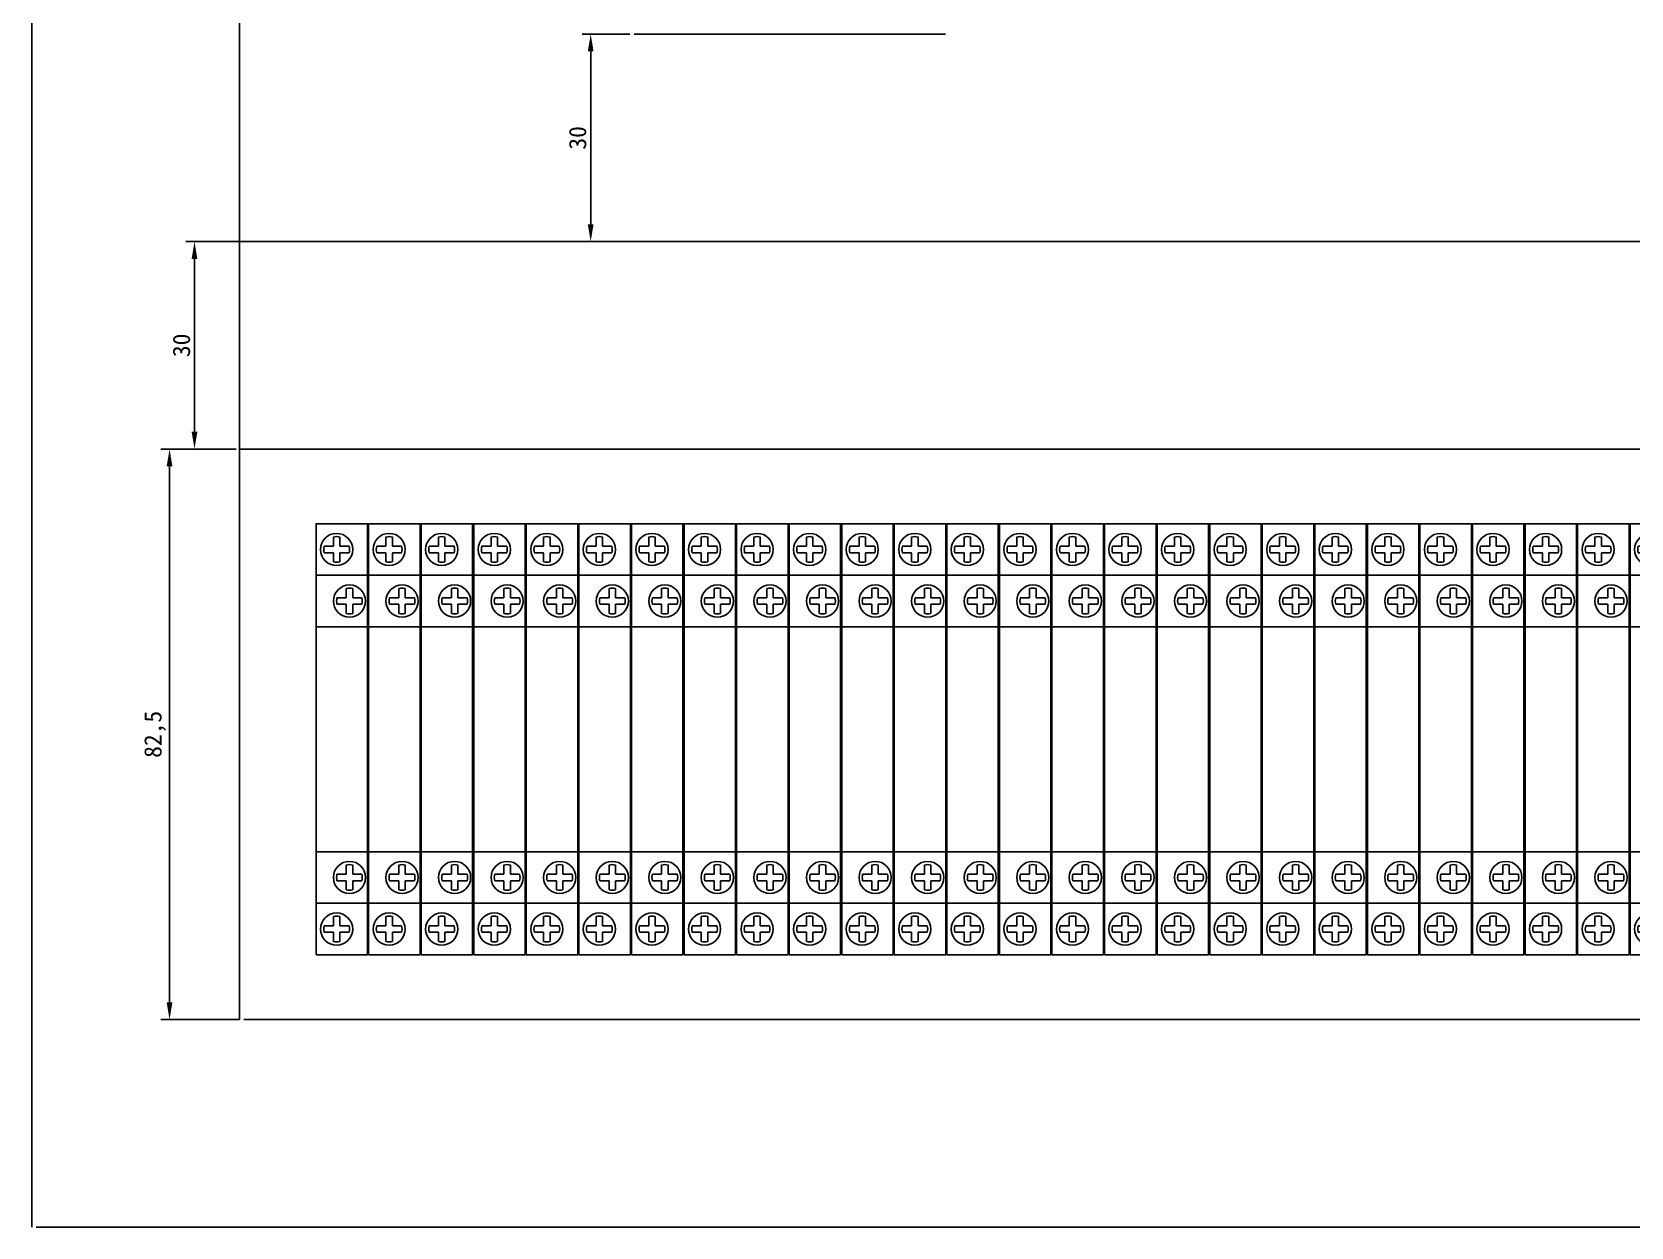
# Model space of a CAD drawing. Header units: millimetres. Extents: x 914 to 910632, y -176 to 682692.
# Drawn here: x 5903.8 to 6135, y -85.8 to 87 of the extents above; entities that cross this region are included whole.
import ezdxf

# ---------------------------------------------------------------- set-up
doc = ezdxf.new("R2010")
doc.units = ezdxf.units.MM
doc.linetypes.add('CENTER', pattern=[12, 7.5, -1.5, 1.5, -1.5])
for name, color, linetype in [('CEN1', 1, 'CENTER'), ('COMPONENT', 7, 'Continuous'), ('DIN卡軌', 4, 'Continuous')]:
    doc.layers.add(name, color=color, linetype=linetype)
doc.styles.get("Standard").update_dxf_attribs({"font": 'arial.ttf'})
doc.styles.add('宋体', font='')
doc.styles.get('宋体').set_extended_font_data('宋体')
doc.dimstyles.new('ISO-25', dxfattribs={"dimtxt": 2.5, "dimasz": 2.5, "dimexe": 1.25, "dimexo": 0.625, "dimtad": 1, "dimtxsty": 'Standard', "dimcen": 2.5, "dimadec": 0, "dimazin": 0, "dimtfac": 1, "dimtmove": 0, "dimatfit": 3, "dimfxl": 1, "dimarcsym": 0})

# ---------------------------------------------------------------- blocks, each defined once
blk = doc.blocks.new('*D321')
at = {"color": 0, "lineweight": -2, "transparency": 16777216}
for p, q in [((5933.13, 56.72), (5926.01, 56.72)), ((5927.26, 54.22), (5927.26, 29.22)), ((5933.29, 26.72), (5926.01, 26.72))]:
    blk.add_line(p, q, dxfattribs=at)
at = {"color": 0, "transparency": 16777216}
for points in [[(5926.84, 54.22), (5927.67, 54.22), (5927.26, 56.72)], [(5926.84, 29.22), (5927.67, 29.22), (5927.26, 26.72)]]:
    blk.add_solid(points, dxfattribs=at)
at = {"layer": 'Defpoints', "color": 0, "transparency": 16777216}
for p in [(5933.76, 56.72), (5927.26, 26.72), (5933.91, 26.72)]:
    blk.add_point(p, dxfattribs=at)
at = {"color": 0, "transparency": 16777216, "insert": (5925.38, 41.72), "char_height": 2.5, "attachment_point": 5, "rotation": 90, "style": '宋体'}
blk.add_mtext('30', dxfattribs=at)
blk = doc.blocks.new('*D322')
at = {"color": 0, "lineweight": -2, "transparency": 16777216}
for p, q in [((5990.19, 86.72), (5983.29, 86.72)), ((5984.54, 84.22), (5984.54, 59.22)), ((5990.19, 56.72), (5983.29, 56.72))]:
    blk.add_line(p, q, dxfattribs=at)
at = {"color": 0, "transparency": 16777216}
for points in [[(5984.12, 84.22), (5984.95, 84.22), (5984.54, 86.72)], [(5984.12, 59.22), (5984.95, 59.22), (5984.54, 56.72)]]:
    blk.add_solid(points, dxfattribs=at)
at = {"layer": 'Defpoints', "color": 0, "transparency": 16777216}
for p in [(5990.82, 86.72), (5984.54, 56.72), (5990.82, 56.72)]:
    blk.add_point(p, dxfattribs=at)
at = {"color": 0, "transparency": 16777216, "insert": (5982.66, 71.72), "char_height": 2.5, "attachment_point": 5, "rotation": 90, "style": '宋体'}
blk.add_mtext('30', dxfattribs=at)
blk = doc.blocks.new('*D323')
at = {"color": 0, "lineweight": -2, "transparency": 16777216}
for p, q in [((5932.66, 26.72), (5922.4, 26.72)), ((5923.65, 24.22), (5923.65, -53.28)), ((5933.76, -55.78), (5922.4, -55.78))]:
    blk.add_line(p, q, dxfattribs=at)
at = {"color": 0, "transparency": 16777216}
for points in [[(5923.23, 24.22), (5924.06, 24.22), (5923.65, 26.72)], [(5923.23, -53.28), (5924.06, -53.28), (5923.65, -55.78)]]:
    blk.add_solid(points, dxfattribs=at)
at = {"layer": 'Defpoints', "color": 0, "transparency": 16777216}
for p in [(5933.29, 26.72), (5923.65, -55.78), (5934.38, -55.78)]:
    blk.add_point(p, dxfattribs=at)
at = {"color": 0, "transparency": 16777216, "insert": (5921.56, -14.53), "char_height": 2.5, "attachment_point": 5, "rotation": 90, "style": '宋体'}
blk.add_mtext('82,5', dxfattribs=at)
blk = doc.blocks.new('NAIL')
at = {"layer": 'COMPONENT', "ltscale": 10}
for p, q in [((-1.94, 0.5), (-0.5, 0.5)), ((-0.5, 1.94), (-0.5, 0.5)), ((0.5, 1.94), (0.5, 0.5)), ((0.5, 0.5), (1.94, 0.5)), ((-1.94, -0.5), (-0.5, -0.5)), ((-0.5, -0.5), (-0.5, -1.94)), ((0.5, -0.5), (1.94, -0.5)), ((0.5, -0.5), (0.5, -1.94))]:
    blk.add_line(p, q, dxfattribs=at)
blk.add_circle((0, 0), 2.5, dxfattribs=at)
for start, end in [(165.5225, 194.4775), (75.5225, 104.4775), (345.5225, 14.4775), (255.5225, 284.4775)]:
    blk.add_arc((0, 0), 2, start, end, dxfattribs=at)
blk = doc.blocks.new('雙層端子')
at = {"layer": 'COMPONENT'}
for p, q in [((0.04, 25.5), (8, 25.5)), ((0.04, 17.5), (8, 17.5)), ((0.04, -17.5), (8, -17.5)), ((0.04, -25.5), (8, -25.5))]:
    blk.add_line(p, q, dxfattribs=at)
blk.add_lwpolyline([(0, -33.5), (8, -33.5), (8, 33.5), (0, 33.5)], close=True, dxfattribs=at)
at = {"layer": 'CEN1'}
for p in [(3.19, 29.51), (5.19, -21.49)]:
    blk.add_blockref('NAIL', p, dxfattribs=at)
at = {"layer": 'CEN1', "xscale": -1, "rotation": 180}
for p in [(5.19, 21.49), (3.19, -29.51)]:
    blk.add_blockref('NAIL', p, dxfattribs=at)
blk = doc.blocks.new('*U324')
at = {"layer": 'DIN卡軌', "color": 0, "lineweight": -3, "ltscale": 20, "xscale": 0.93, "yscale": 0.93}
blk.add_blockref('雙層端子', (-3.72, 0), dxfattribs=at)
blk = doc.blocks.new('*U325')
at = {"color": 0, "linetype": 'ByBlock', "lineweight": -2, "transparency": 16777216}
for p in [(0, 0), (7.6, 0), (15.2, 0), (22.8, 0), (30.4, 0), (38, 0), (45.6, 0), (53.2, 0), (60.8, 0), (68.4, 0), (76, 0), (83.6, 0), (91.2, 0), (98.8, 0), (106.4, 0), (114, 0), (121.6, 0), (129.2, 0), (136.8, 0), (144.4, 0), (152, 0), (159.6, 0), (167.2, 0), (174.8, 0), (182.4, 0), (190, 0)]:
    blk.add_blockref('*U324', p, dxfattribs=at)

msp = doc.modelspace()

# ---------------------------------------------------------------- linework, layer by layer
at = {"color": 1}
for p, q in [((5903.759, -85.776), (5903.759, 264.224)), ((5933.759, 234.224), (5933.759, -55.776)), ((6274.384, -55.776), (5934.384, -55.776)), ((6304.384, -85.776), (5904.384, -85.776))]:
    msp.add_line(p, q, dxfattribs=at)
for p, q in [((5990.82, 86.722), (6035.82, 86.722)), ((5933.065, 56.722), (6273.915, 56.722)), ((5933.915, 26.722), (6273.065, 26.722))]:
    msp.add_line(p, q)

# ---------------------------------------------------------------- block references
msp.add_blockref('*U325', (5948.553, -15.242))

# ---------------------------------------------------------------- dimensions: what is measured, and where the dimension line sits
for base, p1, p2, picture, middle in [((5984.536, 56.722), (5990.82, 86.722), (5990.82, 56.722), '*D322', (5982.661, 71.722)), ((5927.257, 26.722), (5933.759, 56.722), (5933.915, 26.722), '*D321', (5925.382, 41.722)), ((5923.647, -55.776), (5933.29, 26.722), (5934.384, -55.776), '*D323', (5921.563, -14.527))]:
    dim = msp.add_linear_dim(base=base, p1=p1, p2=p2, angle=90, dimstyle='ISO-25', override={"dimtxsty": '宋体'})
    dim.commit()
    dim.dimension.update_dxf_attribs({"geometry": picture, "text_midpoint": middle})

doc.saveas('drawing.dxf')
